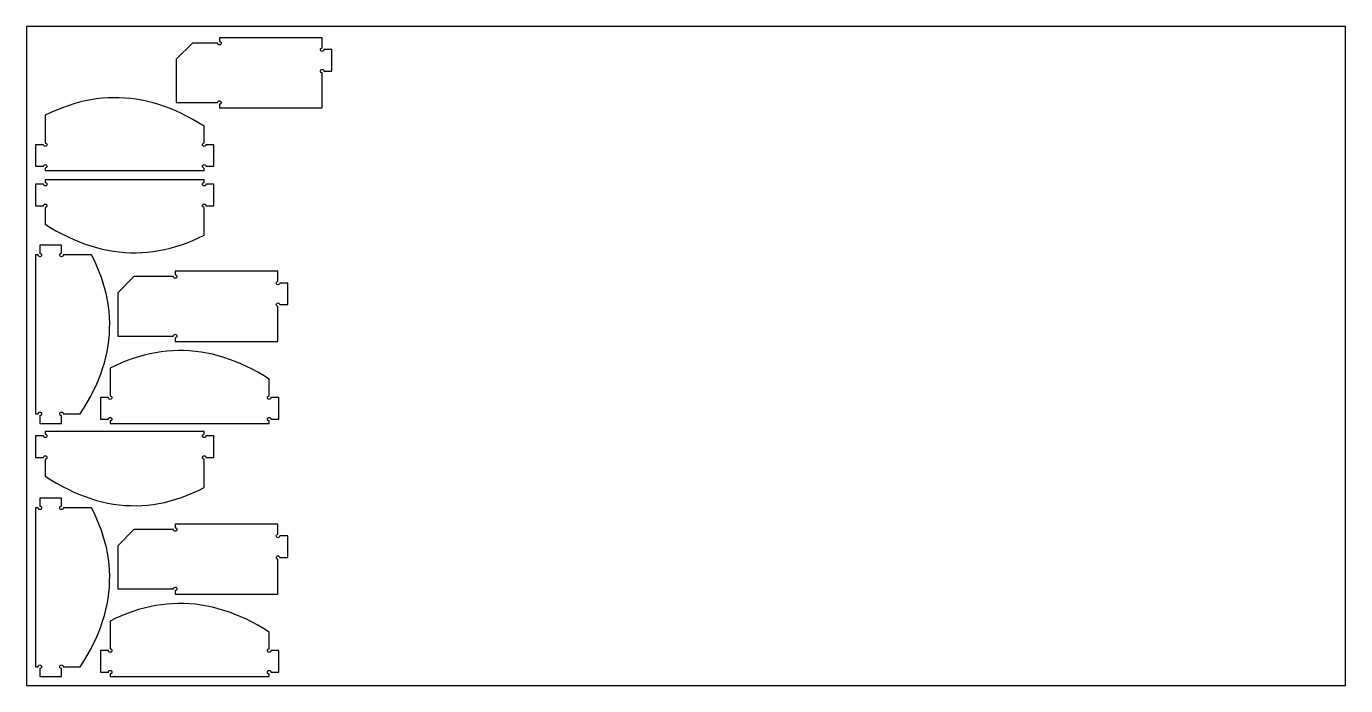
# Model space of a CAD drawing. Extents: x 0 to 2440, y -1470 to 1220.
# Drawn here: x 0 to 2440, y -1470 to -250 of the extents above; entities that cross this region are included whole.
import ezdxf

# ---------------------------------------------------------------- set-up
doc = ezdxf.new("R2010")
doc.units = 0
doc.layers.add('CUT', color=1, linetype='Continuous')
doc.layers.add('REFERENCE-SHEET', color=8, linetype='Continuous')

msp = doc.modelspace()

# ---------------------------------------------------------------- linework, layer by layer
at = {"layer": 'CUT'}
for points in [[(547, -401), (547, -336.2, -0.414214), (543.8, -333, -0.414214), (547, -329.8, -0.414214), (550.2, -333), (565, -333), (565, -293), (550.2, -293, -0.414214), (547, -296.2, -0.414214), (543.8, -293, -0.414214), (547, -289.8), (547, -271), (357, -271), (357, -277.8, -0.414214), (360.2, -281, -0.414214), (357, -284.2, -0.414214), (353.8, -281), (307, -281), (277, -311), (277, -391), (353.8, -391, -0.414214), (357, -387.8, -0.414214), (360.2, -391, -0.414214), (357, -394.2), (357, -401)], [(329, -517), (329, -512.2, -0.414214), (325.8, -509, -0.414214), (329, -505.8, -0.414214), (332.2, -509), (347, -509), (347, -469), (332.2, -469, -0.414214), (329, -472.2, -0.414214), (325.8, -469, -0.414214), (329, -465.8), (329, -434.8), (318.5, -428.3), (308, -422.2), (297.5, -416.6), (287, -411.3), (276.5, -406.5), (266, -402.1), (255.5, -398.2), (245, -394.7), (234.5, -391.6), (224, -388.9), (213.5, -386.7), (203, -384.9), (192.5, -383.5), (182, -382.6), (171.5, -382.1), (161, -382), (150.5, -382.4), (140, -383.1), (129.5, -384.3), (119, -386), (108.5, -388), (98, -390.5), (87.5, -393.4), (77, -396.8), (66.5, -400.6), (56, -404.8), (45.5, -409.4), (35, -414.5), (35, -465.8, -0.414214), (38.2, -469, -0.414214), (35, -472.2, -0.414214), (31.8, -469), (17, -469), (17, -509), (31.8, -509, -0.414214), (35, -505.8, -0.414214), (38.2, -509, -0.414214), (35, -512.2), (35, -517)], [(35, -534), (35, -538.8, -0.414214), (38.2, -542, -0.414214), (35, -545.2, -0.414214), (31.8, -542), (17, -542), (17, -582), (31.8, -582, -0.414214), (35, -578.8, -0.414214), (38.2, -582, -0.414214), (35, -585.2), (35, -616.2), (45.5, -622.7), (56, -628.8), (66.5, -634.5), (77, -639.7), (87.5, -644.5), (98, -648.9), (108.5, -652.8), (119, -656.3), (129.5, -659.4), (140, -662.1), (150.5, -664.3), (161, -666.1), (171.5, -667.5), (182, -668.4), (192.5, -668.9), (203, -669), (213.5, -668.7), (224, -667.9), (234.5, -666.7), (245, -665), (255.5, -663), (266, -660.5), (276.5, -657.6), (287, -654.2), (297.5, -650.4), (308, -646.2), (318.5, -641.6), (329, -636.5), (329, -585.2, -0.414214), (325.8, -582, -0.414214), (329, -578.8, -0.414214), (332.2, -582), (347, -582), (347, -542), (332.2, -542, -0.414214), (329, -545.2, -0.414214), (325.8, -542, -0.414214), (329, -538.8), (329, -534)], [(17, -967), (21.8, -967, -0.414214), (25, -963.8, -0.414214), (28.2, -967, -0.414214), (25, -970.2), (25, -985), (65, -985), (65, -970.2, -0.414214), (61.8, -967, -0.414214), (65, -963.8, -0.414214), (68.2, -967), (99.6, -967), (106.3, -956.5), (112.6, -946), (118.4, -935.5), (123.8, -925), (128.8, -914.5), (133.3, -904), (137.4, -893.5), (141, -883), (144.2, -872.5), (146.9, -862), (149.2, -851.5), (151.1, -841), (152.5, -830.5), (153.5, -820), (154, -809.5), (154.1, -799), (153.7, -788.5), (152.9, -778), (151.7, -767.5), (150, -757), (147.9, -746.5), (145.3, -736), (142.3, -725.5), (138.8, -715), (134.9, -704.5), (130.6, -694), (125.8, -683.5), (120.5, -673), (68.2, -673, -0.414214), (65, -676.2, -0.414214), (61.8, -673, -0.414214), (65, -669.8), (65, -655), (25, -655), (25, -669.8, -0.414214), (28.2, -673, -0.414214), (25, -676.2, -0.414214), (21.8, -673), (17, -673)], [(465.3, -833), (465.3, -768.2, -0.414214), (462.1, -765, -0.414214), (465.3, -761.8, -0.414214), (468.5, -765), (483.3, -765), (483.3, -725), (468.5, -725, -0.414214), (465.3, -728.2, -0.414214), (462.1, -725, -0.414214), (465.3, -721.8), (465.3, -703), (275.3, -703), (275.3, -709.8, -0.414214), (278.5, -713, -0.414214), (275.3, -716.2, -0.414214), (272.1, -713), (199, -713), (169, -743), (169, -823), (272.1, -823, -0.414214), (275.3, -819.8, -0.414214), (278.5, -823, -0.414214), (275.3, -826.2), (275.3, -833)], [(449, -985), (449, -980.2, -0.414214), (445.8, -977, -0.414214), (449, -973.8, -0.414214), (452.2, -977), (467, -977), (467, -937), (452.2, -937, -0.414214), (449, -940.2, -0.414214), (445.8, -937, -0.414214), (449, -933.8), (449, -902.8), (438.5, -896.3), (428, -890.2), (417.5, -884.6), (407, -879.3), (396.5, -874.5), (386, -870.1), (375.5, -866.2), (365, -862.7), (354.5, -859.6), (344, -856.9), (333.5, -854.7), (323, -852.9), (312.5, -851.5), (302, -850.6), (291.5, -850.1), (281, -850), (270.5, -850.4), (260, -851.1), (249.5, -852.3), (239, -854), (228.5, -856), (218, -858.5), (207.5, -861.4), (197, -864.8), (186.5, -868.6), (176, -872.8), (165.5, -877.4), (155, -882.5), (155, -933.8, -0.414214), (158.2, -937, -0.414214), (155, -940.2, -0.414214), (151.8, -937), (137, -937), (137, -977), (151.8, -977, -0.414214), (155, -973.8, -0.414214), (158.2, -977, -0.414214), (155, -980.2), (155, -985)], [(35, -999.9), (35, -1004.7, -0.414214), (38.2, -1007.9, -0.414214), (35, -1011.1, -0.414214), (31.8, -1007.9), (17, -1007.9), (17, -1047.9), (31.8, -1047.9, -0.414214), (35, -1044.7, -0.414214), (38.2, -1047.9, -0.414214), (35, -1051.1), (35, -1082.5), (45.5, -1089.2), (56, -1095.5), (66.5, -1101.3), (77, -1106.7), (87.5, -1111.7), (98, -1116.2), (108.5, -1120.3), (119, -1123.9), (129.5, -1127.1), (140, -1129.8), (150.5, -1132.1), (161, -1134), (171.5, -1135.4), (182, -1136.4), (192.5, -1136.9), (203, -1137), (213.5, -1136.6), (224, -1135.8), (234.5, -1134.6), (245, -1132.9), (255.5, -1130.8), (266, -1128.2), (276.5, -1125.2), (287, -1121.7), (297.5, -1117.8), (308, -1113.5), (318.5, -1108.7), (329, -1103.5), (329, -1051.1, -0.414214), (325.8, -1047.9, -0.414214), (329, -1044.7, -0.414214), (332.2, -1047.9), (347, -1047.9), (347, -1007.9), (332.2, -1007.9, -0.414214), (329, -1011.1, -0.414214), (325.8, -1007.9, -0.414214), (329, -1004.7), (329, -999.9)], [(17, -1435), (21.8, -1435, -0.414214), (25, -1431.8, -0.414214), (28.2, -1435, -0.414214), (25, -1438.2), (25, -1453), (65, -1453), (65, -1438.2, -0.414214), (61.8, -1435, -0.414214), (65, -1431.8, -0.414214), (68.2, -1435), (99.6, -1435), (106.3, -1424.5), (112.6, -1414), (118.4, -1403.5), (123.8, -1393), (128.8, -1382.5), (133.3, -1372), (137.4, -1361.5), (141, -1351), (144.2, -1340.5), (146.9, -1330), (149.2, -1319.5), (151.1, -1309), (152.5, -1298.5), (153.5, -1288), (154, -1277.5), (154.1, -1267), (153.7, -1256.5), (152.9, -1246), (151.7, -1235.5), (150, -1225), (147.9, -1214.5), (145.3, -1204), (142.3, -1193.5), (138.8, -1183), (134.9, -1172.5), (130.6, -1162), (125.8, -1151.5), (120.5, -1141), (68.2, -1141, -0.414214), (65, -1144.2, -0.414214), (61.8, -1141, -0.414214), (65, -1137.8), (65, -1123), (25, -1123), (25, -1137.8, -0.414214), (28.2, -1141, -0.414214), (25, -1144.2, -0.414214), (21.8, -1141), (17, -1141)], [(465.3, -1301), (465.3, -1236.2, -0.414214), (462.1, -1233, -0.414214), (465.3, -1229.8, -0.414214), (468.5, -1233), (483.3, -1233), (483.3, -1193), (468.5, -1193, -0.414214), (465.3, -1196.2, -0.414214), (462.1, -1193, -0.414214), (465.3, -1189.8), (465.3, -1171), (275.3, -1171), (275.3, -1177.8, -0.414214), (278.5, -1181, -0.414214), (275.3, -1184.2, -0.414214), (272.1, -1181), (199, -1181), (169, -1211), (169, -1291), (272.1, -1291, -0.414214), (275.3, -1287.8, -0.414214), (278.5, -1291, -0.414214), (275.3, -1294.2), (275.3, -1301)], [(449, -1453), (449, -1448.2, -0.414214), (445.8, -1445, -0.414214), (449, -1441.8, -0.414214), (452.2, -1445), (467, -1445), (467, -1405), (452.2, -1405, -0.414214), (449, -1408.2, -0.414214), (445.8, -1405, -0.414214), (449, -1401.8), (449, -1370.8), (438.5, -1364.3), (428, -1358.2), (417.5, -1352.6), (407, -1347.3), (396.5, -1342.5), (386, -1338.1), (375.5, -1334.2), (365, -1330.7), (354.5, -1327.6), (344, -1324.9), (333.5, -1322.7), (323, -1320.9), (312.5, -1319.5), (302, -1318.6), (291.5, -1318.1), (281, -1318), (270.5, -1318.4), (260, -1319.1), (249.5, -1320.3), (239, -1322), (228.5, -1324), (218, -1326.5), (207.5, -1329.4), (197, -1332.8), (186.5, -1336.6), (176, -1340.8), (165.5, -1345.4), (155, -1350.5), (155, -1401.8, -0.414214), (158.2, -1405, -0.414214), (155, -1408.2, -0.414214), (151.8, -1405), (137, -1405), (137, -1445), (151.8, -1445, -0.414214), (155, -1441.8, -0.414214), (158.2, -1445, -0.414214), (155, -1448.2), (155, -1453)]]:
    msp.add_lwpolyline(points, format="xyb", close=True, dxfattribs=at)
at = {"layer": 'REFERENCE-SHEET'}
msp.add_lwpolyline([(0, -1470), (2440, -1470), (2440, -250), (0, -250)], close=True, dxfattribs=at)

doc.saveas('drawing.dxf')
